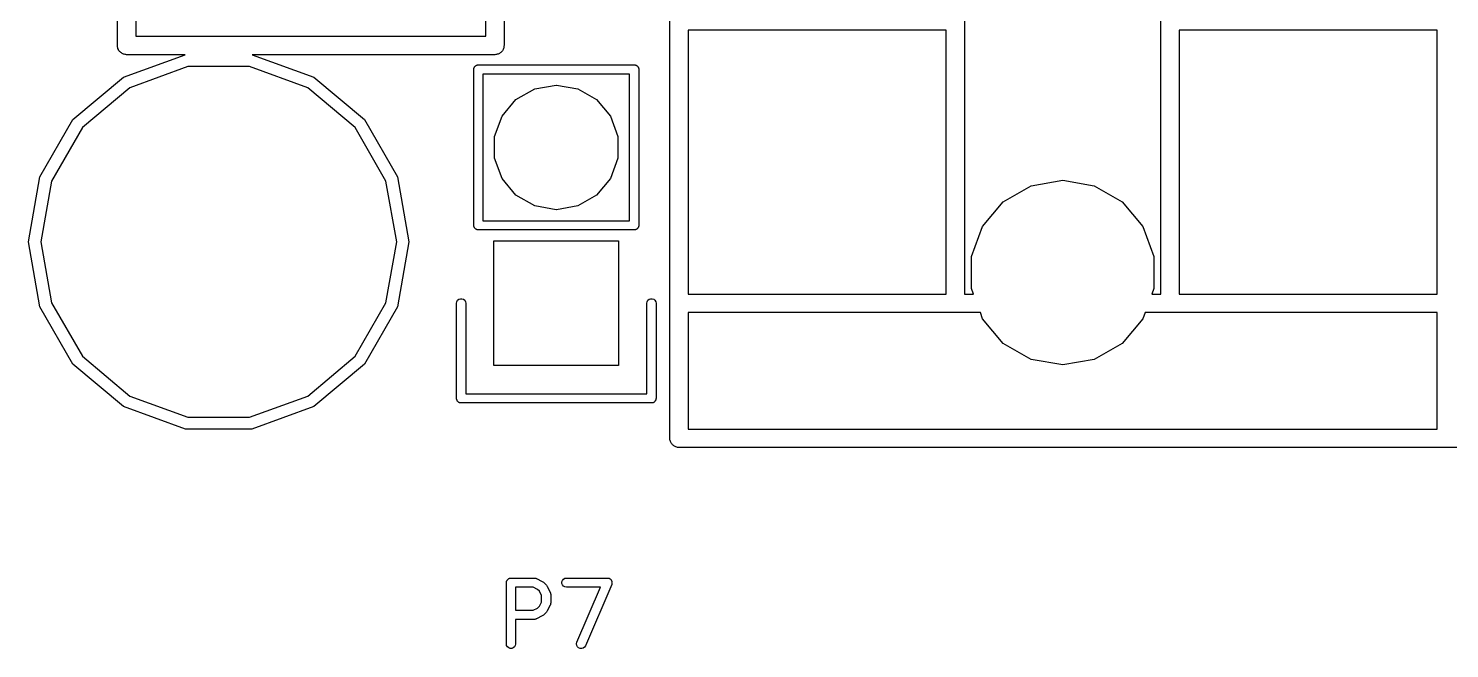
# Model space of a CAD drawing. Extents: x -2.2 to 86.5, y -78.6 to 9.2.
# Drawn here: x -0.1 to 23.05, y -78.63 to -68.52 of the extents above; entities that cross this region are included whole.
import ezdxf

# ---------------------------------------------------------------- set-up
doc = ezdxf.new("R2010")
doc.units = 0
doc.header["$MEASUREMENT"] = 0
doc.layers.add('BLACK', color=7, linetype='CONTINUOUS')

msp = doc.modelspace()

# ---------------------------------------------------------------- linework, layer by layer
at = {"layer": 'Black'}
for p, q in [((1.35, -68.8), (1.35, -65.2)), ((7.65, -65.2), (7.65, -68.8)), ((10.35, -75.2), (10.35, -65.15)), ((1.65, -65.35), (1.65, -68.65)), ((7.35, -68.65), (7.35, -65.35)), ((15.15, -68.4), (15.15, -72.85)), ((18.35, -72.85), (18.35, -68.4)), ((1.65, -68.65), (7.35, -68.65)), ((10.65, -68.55), (10.65, -72.85)), ((14.85, -68.55), (10.65, -68.55)), ((14.85, -72.85), (14.85, -68.55)), ((18.65, -68.55), (18.65, -72.85)), ((22.85, -68.55), (18.65, -68.55)), ((22.85, -72.85), (22.85, -68.55)), ((1.35228, -68.8129), (1.35, -68.8)), ((1.35228, -68.826), (1.35228, -68.8129)), ((1.35677, -68.8384), (1.35228, -68.826)), ((1.35905, -68.8513), (1.35677, -68.8384)), ((1.36561, -68.8627), (1.35905, -68.8513)), ((1.3701, -68.875), (1.36561, -68.8627)), ((1.37853, -68.8851), (1.3701, -68.875)), ((1.38509, -68.8964), (1.37853, -68.8851)), ((1.39515, -68.9049), (1.38509, -68.8964)), ((1.40358, -68.9149), (1.39515, -68.9049)), ((1.41495, -68.9215), (1.40358, -68.9149)), ((1.425, -68.9299), (1.41495, -68.9215)), ((1.43733, -68.9344), (1.425, -68.9299)), ((1.4487, -68.941), (1.43733, -68.9344)), ((1.46162, -68.9432), (1.4487, -68.941)), ((1.45, -69.3153), (2.45371, -68.95)), ((1.47395, -68.9477), (1.46162, -68.9432)), ((1.48707, -68.9477), (1.47395, -68.9477)), ((1.5, -68.95), (1.48707, -68.9477)), ((2.45371, -68.95), (1.5, -68.95)), ((7.5, -68.95), (3.54629, -68.95)), ((3.54629, -68.95), (4.55, -69.3153)), ((7.51293, -68.9477), (7.5, -68.95)), ((7.52605, -68.9477), (7.51293, -68.9477)), ((7.53838, -68.9432), (7.52605, -68.9477)), ((7.5513, -68.941), (7.53838, -68.9432)), ((7.56267, -68.9344), (7.5513, -68.941)), ((7.575, -68.9299), (7.56267, -68.9344)), ((7.58505, -68.9215), (7.575, -68.9299)), ((7.59642, -68.9149), (7.58505, -68.9215)), ((7.60485, -68.9049), (7.59642, -68.9149)), ((7.61491, -68.8964), (7.60485, -68.9049)), ((7.62147, -68.8851), (7.61491, -68.8964)), ((7.6299, -68.875), (7.62147, -68.8851)), ((7.63439, -68.8627), (7.6299, -68.875)), ((7.64095, -68.8513), (7.63439, -68.8627)), ((7.64323, -68.8384), (7.64095, -68.8513)), ((7.64772, -68.826), (7.64323, -68.8384)), ((7.65, -68.8), (7.64772, -68.8129)), ((7.64772, -68.8129), (7.64772, -68.826)), ((2.49642, -69.1441), (1.55, -69.4885)), ((3.50358, -69.1441), (2.49642, -69.1441)), ((4.45, -69.4885), (3.50358, -69.1441)), ((7.155, -69.19), (7.15614, -69.1835)), ((7.155, -71.73), (7.155, -69.19)), ((7.15614, -69.177), (7.15838, -69.1708)), ((7.15614, -69.1835), (7.15614, -69.177)), ((7.15838, -69.1708), (7.15952, -69.1643)), ((7.15952, -69.1643), (7.1628, -69.1587)), ((7.1628, -69.1587), (7.16505, -69.1525)), ((7.16505, -69.1525), (7.16927, -69.1475)), ((7.16927, -69.1475), (7.17255, -69.1418)), ((7.17255, -69.1418), (7.17757, -69.1376)), ((7.17757, -69.1376), (7.18179, -69.1325)), ((7.18179, -69.1325), (7.18747, -69.1293)), ((7.18747, -69.1293), (7.1925, -69.125)), ((7.1925, -69.125), (7.19867, -69.1228)), ((7.19867, -69.1228), (7.20435, -69.1195)), ((7.20435, -69.1195), (7.21081, -69.1184)), ((7.21081, -69.1184), (7.21698, -69.1161)), ((7.21698, -69.1161), (7.22354, -69.1161)), ((7.22354, -69.1161), (7.23, -69.115)), ((7.23, -69.115), (9.77, -69.115)), ((9.77, -69.115), (9.77646, -69.1161)), ((9.77646, -69.1161), (9.78302, -69.1161)), ((9.78302, -69.1161), (9.78919, -69.1184)), ((9.78919, -69.1184), (9.79565, -69.1195)), ((9.79565, -69.1195), (9.80133, -69.1228)), ((9.80133, -69.1228), (9.8075, -69.125)), ((9.8075, -69.125), (9.81253, -69.1293)), ((9.81253, -69.1293), (9.81821, -69.1325)), ((9.81821, -69.1325), (9.82243, -69.1376)), ((9.82243, -69.1376), (9.82745, -69.1418)), ((9.82745, -69.1418), (9.83073, -69.1475)), ((9.83073, -69.1475), (9.83495, -69.1525)), ((9.83495, -69.1525), (9.8372, -69.1587)), ((9.8372, -69.1587), (9.84048, -69.1643)), ((9.84048, -69.1643), (9.84162, -69.1708)), ((9.84162, -69.1708), (9.84386, -69.177)), ((9.84386, -69.177), (9.84386, -69.1835)), ((9.84386, -69.1835), (9.845, -69.19)), ((9.845, -69.19), (9.845, -71.73)), ((0.62526, -70.0074), (1.45, -69.3153)), ((4.55, -69.3153), (5.37474, -70.0074)), ((7.305, -69.265), (7.305, -71.655)), ((9.695, -69.265), (7.305, -69.265)), ((8.14863, -69.5053), (8.49612, -69.444)), ((8.49612, -69.444), (8.50388, -69.444)), ((8.50388, -69.444), (8.85137, -69.5053)), ((9.695, -71.655), (9.695, -69.265)), ((1.55, -69.4885), (0.77847, -70.1359)), ((5.22153, -70.1359), (4.45, -69.4885)), ((7.61624, -69.952), (7.84305, -69.6817)), ((7.84305, -69.6817), (8.14863, -69.5053)), ((8.85137, -69.5053), (9.15695, -69.6817)), ((9.15695, -69.6817), (9.38376, -69.952)), ((0.08695, -70.9397), (0.62526, -70.0074)), ((0.77847, -70.1359), (0.27489, -71.0081)), ((5.72511, -71.0081), (5.22153, -70.1359)), ((5.37474, -70.0074), (5.91305, -70.9397)), ((7.49555, -70.2836), (7.61624, -69.952)), ((9.38376, -69.952), (9.50445, -70.2836)), ((7.49555, -70.6364), (7.49555, -70.2836)), ((9.50445, -70.2836), (9.50445, -70.6364)), ((7.61624, -70.968), (7.49555, -70.6364)), ((9.50445, -70.6364), (9.38376, -70.968)), ((-0.1, -72), (0.08695, -70.9397)), ((0.27489, -71.0081), (0.1, -72)), ((5.9, -72), (5.72511, -71.0081)), ((5.91305, -70.9397), (6.1, -72)), ((7.84305, -71.2383), (7.61624, -70.968)), ((9.38376, -70.968), (9.15695, -71.2383)), ((16.235, -71.0851), (16.75, -70.9943)), ((16.75, -70.9943), (17.265, -71.0851)), ((8.14863, -71.4147), (7.84305, -71.2383)), ((9.15695, -71.2383), (8.85137, -71.4147)), ((15.7821, -71.3465), (16.235, -71.0851)), ((17.265, -71.0851), (17.7179, -71.3465)), ((8.49612, -71.476), (8.14863, -71.4147)), ((8.50388, -71.476), (8.49612, -71.476)), ((8.85137, -71.4147), (8.50388, -71.476)), ((15.446, -71.7471), (15.7821, -71.3465)), ((17.7179, -71.3465), (18.054, -71.7471)), ((7.15614, -71.7365), (7.155, -71.73)), ((7.15614, -71.743), (7.15614, -71.7365)), ((7.15838, -71.7492), (7.15614, -71.743)), ((7.15952, -71.7557), (7.15838, -71.7492)), ((7.1628, -71.7613), (7.15952, -71.7557)), ((7.16505, -71.7675), (7.1628, -71.7613)), ((7.16927, -71.7725), (7.16505, -71.7675)), ((7.17255, -71.7782), (7.16927, -71.7725)), ((7.305, -71.655), (9.695, -71.655)), ((9.83073, -71.7725), (9.82745, -71.7782)), ((9.83495, -71.7675), (9.83073, -71.7725)), ((9.8372, -71.7613), (9.83495, -71.7675)), ((9.84048, -71.7557), (9.8372, -71.7613)), ((9.84162, -71.7492), (9.84048, -71.7557)), ((9.84386, -71.743), (9.84162, -71.7492)), ((9.845, -71.73), (9.84386, -71.7365)), ((9.84386, -71.7365), (9.84386, -71.743)), ((15.2671, -72.2385), (15.446, -71.7471)), ((18.054, -71.7471), (18.2329, -72.2385)), ((0.08695, -73.0603), (-0.1, -72)), ((0.1, -72), (0.27489, -72.9919)), ((5.72511, -72.9919), (5.9, -72)), ((6.1, -72), (5.91305, -73.0603)), ((7.17757, -71.7824), (7.17255, -71.7782)), ((7.18179, -71.7875), (7.17757, -71.7824)), ((7.18747, -71.7907), (7.18179, -71.7875)), ((7.1925, -71.795), (7.18747, -71.7907)), ((7.19867, -71.7972), (7.1925, -71.795)), ((7.20435, -71.8005), (7.19867, -71.7972)), ((7.21081, -71.8016), (7.20435, -71.8005)), ((7.21698, -71.8039), (7.21081, -71.8016)), ((7.22354, -71.8039), (7.21698, -71.8039)), ((7.23, -71.805), (7.22354, -71.8039)), ((9.77, -71.805), (7.23, -71.805)), ((7.484, -74.016), (7.484, -71.984)), ((7.484, -71.984), (9.516, -71.984)), ((9.516, -71.984), (9.516, -74.016)), ((9.77646, -71.8039), (9.77, -71.805)), ((9.78302, -71.8039), (9.77646, -71.8039)), ((9.78919, -71.8016), (9.78302, -71.8039)), ((9.79565, -71.8005), (9.78919, -71.8016)), ((9.80133, -71.7972), (9.79565, -71.8005)), ((9.8075, -71.795), (9.80133, -71.7972)), ((9.81253, -71.7907), (9.8075, -71.795)), ((9.81821, -71.7875), (9.81253, -71.7907)), ((9.82243, -71.7824), (9.81821, -71.7875)), ((9.82745, -71.7782), (9.82243, -71.7824)), ((15.2671, -72.7615), (15.2671, -72.2385)), ((18.2329, -72.2385), (18.2329, -72.7615)), ((6.9125, -72.935), (6.93698, -72.9261)), ((6.93698, -72.9261), (6.96302, -72.9261)), ((6.96302, -72.9261), (6.9875, -72.935)), ((10.0125, -72.935), (10.037, -72.9261)), ((10.037, -72.9261), (10.063, -72.9261)), ((10.063, -72.9261), (10.0875, -72.935)), ((10.65, -72.85), (14.85, -72.85)), ((15.15, -72.85), (15.2994, -72.85)), ((15.2994, -72.85), (15.2671, -72.7615)), ((18.2329, -72.7615), (18.2006, -72.85)), ((18.2006, -72.85), (18.35, -72.85)), ((18.65, -72.85), (22.85, -72.85)), ((0.62526, -73.9926), (0.08695, -73.0603)), ((0.27489, -72.9919), (0.77847, -73.8641)), ((5.22153, -73.8641), (5.72511, -72.9919)), ((5.91305, -73.0603), (5.37474, -73.9926)), ((6.875, -73), (6.87952, -72.9743)), ((6.875, -74.55), (6.875, -73)), ((6.87952, -72.9743), (6.89255, -72.9518)), ((6.89255, -72.9518), (6.9125, -72.935)), ((6.9875, -72.935), (7.00745, -72.9518)), ((7.00745, -72.9518), (7.02048, -72.9743)), ((7.02048, -72.9743), (7.025, -73)), ((7.025, -73), (7.025, -74.475)), ((9.975, -73), (9.97952, -72.9743)), ((9.975, -74.475), (9.975, -73)), ((9.97952, -72.9743), (9.99255, -72.9518)), ((9.99255, -72.9518), (10.0125, -72.935)), ((10.0875, -72.935), (10.1075, -72.9518)), ((10.1075, -72.9518), (10.1205, -72.9743)), ((10.1205, -72.9743), (10.125, -73)), ((10.125, -73), (10.125, -74.55)), ((15.4086, -73.15), (10.65, -73.15)), ((10.65, -73.15), (10.65, -75.05)), ((15.446, -73.2529), (15.4086, -73.15)), ((18.0914, -73.15), (18.054, -73.2529)), ((22.85, -73.15), (18.0914, -73.15)), ((22.85, -75.05), (22.85, -73.15)), ((15.7821, -73.6535), (15.446, -73.2529)), ((18.054, -73.2529), (17.7179, -73.6535)), ((16.235, -73.9149), (15.7821, -73.6535)), ((17.7179, -73.6535), (17.265, -73.9149)), ((1.45, -74.6847), (0.62526, -73.9926)), ((0.77847, -73.8641), (1.55, -74.5115)), ((4.45, -74.5115), (5.22153, -73.8641)), ((5.37474, -73.9926), (4.55, -74.6847)), ((9.516, -74.016), (7.484, -74.016)), ((16.75, -74.0057), (16.235, -73.9149)), ((17.265, -73.9149), (16.75, -74.0057)), ((1.55, -74.5115), (2.49642, -74.8559)), ((3.50358, -74.8559), (4.45, -74.5115)), ((6.87614, -74.5565), (6.875, -74.55)), ((7.025, -74.475), (9.975, -74.475)), ((10.125, -74.55), (10.1239, -74.5565)), ((2.46169, -75.0529), (1.45, -74.6847)), ((4.55, -74.6847), (3.53831, -75.0529)), ((6.87614, -74.563), (6.87614, -74.5565)), ((6.87838, -74.5692), (6.87614, -74.563)), ((6.87952, -74.5757), (6.87838, -74.5692)), ((6.8828, -74.5813), (6.87952, -74.5757)), ((6.88505, -74.5875), (6.8828, -74.5813)), ((6.88927, -74.5925), (6.88505, -74.5875)), ((6.89255, -74.5982), (6.88927, -74.5925)), ((6.89757, -74.6024), (6.89255, -74.5982)), ((6.90179, -74.6075), (6.89757, -74.6024)), ((6.90747, -74.6107), (6.90179, -74.6075)), ((6.9125, -74.615), (6.90747, -74.6107)), ((6.91867, -74.6172), (6.9125, -74.615)), ((6.92435, -74.6205), (6.91867, -74.6172)), ((6.93081, -74.6216), (6.92435, -74.6205)), ((6.93698, -74.6239), (6.93081, -74.6216)), ((6.94354, -74.6239), (6.93698, -74.6239)), ((6.95, -74.625), (6.94354, -74.6239)), ((10.05, -74.625), (6.95, -74.625)), ((10.0565, -74.6239), (10.05, -74.625)), ((10.063, -74.6239), (10.0565, -74.6239)), ((10.0692, -74.6216), (10.063, -74.6239)), ((10.0757, -74.6205), (10.0692, -74.6216)), ((10.0813, -74.6172), (10.0757, -74.6205)), ((10.0875, -74.615), (10.0813, -74.6172)), ((10.0925, -74.6107), (10.0875, -74.615)), ((10.0982, -74.6075), (10.0925, -74.6107)), ((10.1024, -74.6024), (10.0982, -74.6075)), ((10.1075, -74.5982), (10.1024, -74.6024)), ((10.1107, -74.5925), (10.1075, -74.5982)), ((10.115, -74.5875), (10.1107, -74.5925)), ((10.1172, -74.5813), (10.115, -74.5875)), ((10.1205, -74.5757), (10.1172, -74.5813)), ((10.1216, -74.5692), (10.1205, -74.5757)), ((10.1239, -74.563), (10.1216, -74.5692)), ((10.1239, -74.5565), (10.1239, -74.563)), ((2.49642, -74.8559), (3.50358, -74.8559)), ((3.53831, -75.0529), (2.46169, -75.0529)), ((10.3523, -75.2129), (10.35, -75.2)), ((10.3523, -75.226), (10.3523, -75.2129)), ((10.3568, -75.2384), (10.3523, -75.226)), ((10.359, -75.2513), (10.3568, -75.2384)), ((10.65, -75.05), (22.85, -75.05)), ((10.3656, -75.2627), (10.359, -75.2513)), ((10.3701, -75.275), (10.3656, -75.2627)), ((10.3785, -75.2851), (10.3701, -75.275)), ((10.3851, -75.2964), (10.3785, -75.2851)), ((10.3951, -75.3049), (10.3851, -75.2964)), ((10.4036, -75.3149), (10.3951, -75.3049)), ((10.4149, -75.3215), (10.4036, -75.3149)), ((10.425, -75.3299), (10.4149, -75.3215)), ((10.4373, -75.3344), (10.425, -75.3299)), ((10.4487, -75.341), (10.4373, -75.3344)), ((10.4616, -75.3432), (10.4487, -75.341)), ((10.474, -75.3477), (10.4616, -75.3432)), ((10.4871, -75.3477), (10.474, -75.3477)), ((10.5, -75.35), (10.4871, -75.3477)), ((23, -75.35), (10.5, -75.35)), ((35.5, -75.35), (23, -75.35)), ((7.6869, -77.5524), (7.68804, -77.5459)), ((7.6869, -78.5524), (7.6869, -77.5524)), ((7.68804, -77.5394), (7.69029, -77.5332)), ((7.68804, -77.5459), (7.68804, -77.5394)), ((7.69029, -77.5332), (7.69143, -77.5267)), ((7.69143, -77.5267), (7.69471, -77.521)), ((7.69471, -77.521), (7.69695, -77.5149)), ((7.69695, -77.5149), (7.70117, -77.5099)), ((7.70117, -77.5099), (7.70445, -77.5042)), ((7.70445, -77.5042), (7.70948, -77.5)), ((7.70948, -77.5), (7.7137, -77.4949)), ((7.7137, -77.4949), (7.71938, -77.4916)), ((7.71938, -77.4916), (7.7244, -77.4874)), ((7.7244, -77.4874), (7.73057, -77.4852)), ((7.73057, -77.4852), (7.73625, -77.4819)), ((7.73625, -77.4819), (7.74271, -77.4808)), ((7.74271, -77.4808), (7.74888, -77.4785)), ((7.74888, -77.4785), (7.75544, -77.4785)), ((7.75544, -77.4785), (7.7619, -77.4774)), ((7.7619, -77.4774), (8.14286, -77.4774)), ((8.14286, -77.4774), (8.14712, -77.4781)), ((8.14712, -77.4781), (8.15143, -77.4779)), ((8.15143, -77.4779), (8.15985, -77.4804)), ((8.15985, -77.4804), (8.16851, -77.4819)), ((8.16851, -77.4819), (8.17226, -77.4841)), ((8.17226, -77.4841), (8.1764, -77.4853)), ((8.1764, -77.4853), (8.27164, -77.5329)), ((8.27164, -77.5329), (8.2813, -77.5401)), ((8.2813, -77.5401), (8.29113, -77.547)), ((8.29113, -77.547), (8.33875, -77.5946)), ((8.59281, -77.5394), (8.60172, -77.5149)), ((8.59281, -77.5654), (8.59281, -77.5394)), ((8.60172, -77.5149), (8.61846, -77.4949)), ((8.61846, -77.4949), (8.64101, -77.4819)), ((8.64101, -77.4819), (8.66667, -77.4774)), ((8.66667, -77.4774), (9.33333, -77.4774)), ((9.33333, -77.4774), (9.34183, -77.4789)), ((9.34183, -77.4789), (9.35046, -77.4794)), ((9.35046, -77.4794), (9.35458, -77.4811)), ((9.35458, -77.4811), (9.35899, -77.4819)), ((9.35899, -77.4819), (9.36646, -77.4862)), ((9.36646, -77.4862), (9.3744, -77.4896)), ((9.3744, -77.4896), (9.37767, -77.4927)), ((9.37767, -77.4927), (9.38154, -77.4949)), ((9.38154, -77.4949), (9.38709, -77.5015)), ((9.38709, -77.5015), (9.39339, -77.5075)), ((9.39339, -77.5075), (9.39541, -77.5114)), ((9.39541, -77.5114), (9.39829, -77.5149)), ((9.39829, -77.5149), (9.40124, -77.523)), ((9.40124, -77.523), (9.40513, -77.5307)), ((9.40513, -77.5307), (9.40566, -77.5351)), ((9.40566, -77.5351), (9.40719, -77.5394)), ((9.40719, -77.5394), (9.40719, -77.548)), ((9.40719, -77.548), (9.40822, -77.5566)), ((9.40822, -77.5566), (9.40719, -77.5609)), ((9.40719, -77.5609), (9.40719, -77.5654)), ((7.8369, -77.6274), (7.8369, -78.0012)), ((8.12515, -77.6274), (7.8369, -77.6274)), ((8.19367, -77.6616), (8.12515, -77.6274)), ((8.22408, -77.692), (8.19367, -77.6616)), ((8.25833, -77.7606), (8.22408, -77.692)), ((8.25833, -77.868), (8.25833, -77.7606)), ((8.33875, -77.5946), (8.34563, -77.6044)), ((8.34563, -77.6044), (8.3528, -77.6141)), ((8.3528, -77.6141), (8.40042, -77.7093)), ((8.40042, -77.7093), (8.40165, -77.7135)), ((8.40165, -77.7135), (8.40381, -77.7172)), ((8.40381, -77.7172), (8.40534, -77.7259)), ((8.40534, -77.7259), (8.40784, -77.7343)), ((8.40784, -77.7343), (8.40758, -77.7386)), ((8.40758, -77.7386), (8.40833, -77.7429)), ((8.40833, -77.7429), (8.40833, -77.8857)), ((8.60172, -77.5899), (8.59281, -77.5654)), ((8.61846, -77.6098), (8.60172, -77.5899)), ((8.64101, -77.6229), (8.61846, -77.6098)), ((8.66667, -77.6274), (8.64101, -77.6229)), ((9.21959, -77.6274), (8.66667, -77.6274)), ((8.83583, -78.5228), (9.21959, -77.6274)), ((9.40227, -77.5819), (8.9737, -78.5819)), ((9.40424, -77.5735), (9.40227, -77.5819)), ((9.40719, -77.5654), (9.40424, -77.5735)), ((7.8369, -78.0012), (8.12515, -78.0012)), ((8.12515, -78.0012), (8.19367, -77.9669)), ((8.19367, -77.9669), (8.22408, -77.9365)), ((8.22408, -77.9365), (8.25833, -77.868)), ((8.34563, -78.0242), (8.33875, -78.034)), ((8.3528, -78.0145), (8.34563, -78.0242)), ((8.40042, -77.9193), (8.3528, -78.0145)), ((8.40165, -77.9151), (8.40042, -77.9193)), ((8.40381, -77.9114), (8.40165, -77.9151)), ((8.40534, -77.9027), (8.40381, -77.9114)), ((8.40784, -77.8943), (8.40534, -77.9027)), ((8.40833, -77.8857), (8.40758, -77.89)), ((8.40758, -77.89), (8.40784, -77.8943)), ((8.14286, -78.1512), (7.8369, -78.1512)), ((7.8369, -78.1512), (7.8369, -78.5524)), ((8.14712, -78.1504), (8.14286, -78.1512)), ((8.15143, -78.1507), (8.14712, -78.1504)), ((8.15985, -78.1482), (8.15143, -78.1507)), ((8.16851, -78.1467), (8.15985, -78.1482)), ((8.17226, -78.1445), (8.16851, -78.1467)), ((8.1764, -78.1433), (8.17226, -78.1445)), ((8.27164, -78.0957), (8.1764, -78.1433)), ((8.2813, -78.0885), (8.27164, -78.0957)), ((8.29113, -78.0816), (8.2813, -78.0885)), ((8.33875, -78.034), (8.29113, -78.0816)), ((7.69143, -78.578), (7.6869, -78.5524)), ((7.70445, -78.6006), (7.69143, -78.578)), ((7.7244, -78.6173), (7.70445, -78.6006)), ((7.74888, -78.6262), (7.7244, -78.6173)), ((7.77493, -78.6262), (7.74888, -78.6262)), ((7.7994, -78.6173), (7.77493, -78.6262)), ((7.81936, -78.6006), (7.7994, -78.6173)), ((7.83238, -78.578), (7.81936, -78.6006)), ((7.8369, -78.5524), (7.83238, -78.578)), ((8.82988, -78.5482), (8.83583, -78.5228)), ((8.83296, -78.5741), (8.82988, -78.5482)), ((8.84471, -78.5973), (8.83296, -78.5741)), ((8.8637, -78.6151), (8.84471, -78.5973)), ((8.88764, -78.6254), (8.8637, -78.6151)), ((8.91364, -78.6269), (8.88764, -78.6254)), ((8.93858, -78.6193), (8.91364, -78.6269)), ((8.95944, -78.6037), (8.93858, -78.6193)), ((8.9737, -78.5819), (8.95944, -78.6037))]:
    msp.add_line(p, q, dxfattribs=at)

doc.saveas('drawing.dxf')
